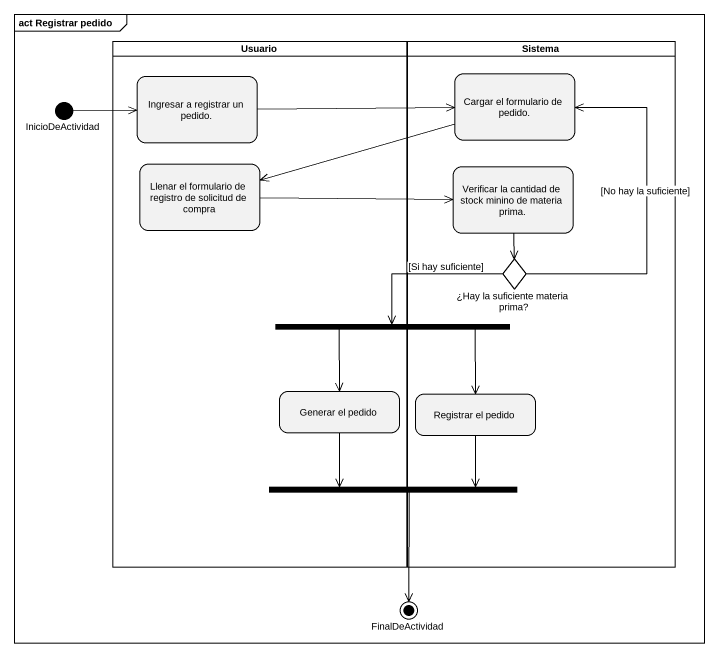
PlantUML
@startuml
mainframe act Registrar pedido
hide empty description
state Usuario <<partition>> {
  state "Ingresar a registrar un pedido." as Ingresar_a_registrar_un
  state "Llenar el formulario de registro de solicitud de compra" as Llenar_el_formulario_de
  state "Generar el pedido" as Generar_el_pedido
}
state Sistema <<partition>> {
  state "Cargar el formulario de pedido." as Cargar_el_formulario_de
  state "Verificar la cantidad de stock minino de materia prima." as Verificar_la_cantidad_de
  state "¿Hay la suficiente materia prima?" as Hay_la_suficiente_materia <<choice>>
  state "Registrar el pedido" as Registrar_el_pedido
}
state InicioDeActividad <<start>>
state fork1 <<fork>>
state fork2 <<join>>
state FinalDeActividad <<end>>
Ingresar_a_registrar_un -right-> Cargar_el_formulario_de
Cargar_el_formulario_de -left-> Llenar_el_formulario_de
InicioDeActividad -right-> Ingresar_a_registrar_un
Llenar_el_formulario_de -right-> Verificar_la_cantidad_de
Verificar_la_cantidad_de --> Hay_la_suficiente_materia
Hay_la_suficiente_materia -up-> Cargar_el_formulario_de : [No hay la suficiente]
Hay_la_suficiente_materia -left-> fork1 : [Si hay suficiente]
fork1 --> Generar_el_pedido
fork1 --> Registrar_el_pedido
Generar_el_pedido --> fork2
Registrar_el_pedido --> fork2
fork2 --> FinalDeActividad
@enduml
